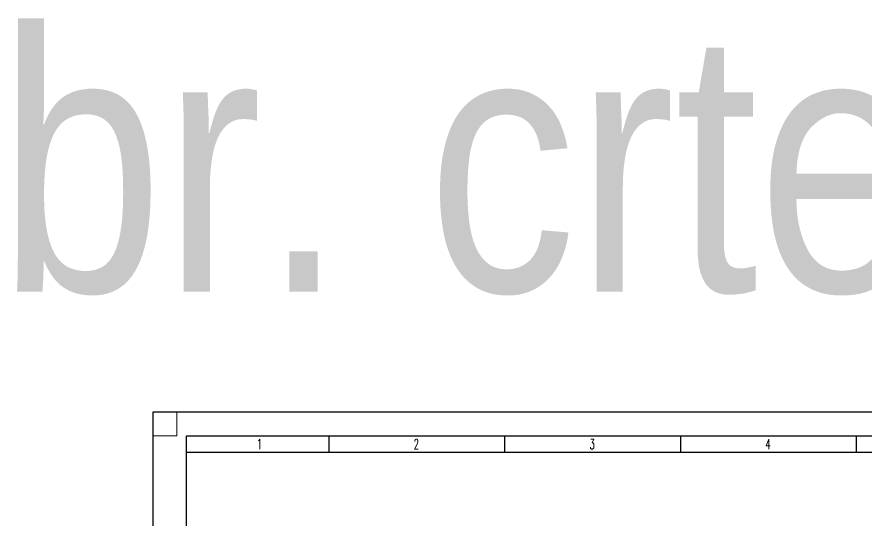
# Model space of a CAD drawing. Header units: millimetres. Extents: x 9130 to 9550, y -18883 to -17651.
# Drawn here: x 9289.62 to 9338.7, y -18017.55 to -17988.5 of the extents above; entities that cross this region are included whole.
import ezdxf

# ---------------------------------------------------------------- set-up
doc = ezdxf.new("R2010")
doc.units = ezdxf.units.MM
for name, color, linetype in [('00 uvodnice', 82, 'Continuous'), ('01-KOSTUR ORMARA', 7, 'Continuous'), ('OO cn60', 1, 'Continuous')]:
    doc.layers.add(name, color=color, linetype=linetype)
doc.styles.add('ARIAL NARROW', font='ARIALN.TTF')
doc.styles.add('simboli', font='symbol.ttf', dxfattribs={"width": 0.6, "height": 2.2})

# ---------------------------------------------------------------- blocks, each defined once
blk = doc.blocks.new('Zaglavlje A4 prazno-Sue')
at = {"color": 7, "true_color": 0xffffff}
blk.add_lwpolyline([(297, 0), (0, 0), (0, 210), (297, 210)], close=True, dxfattribs=at)
at = {"color": 7, "lineweight": 0, "true_color": 0xffffff}
blk.add_lwpolyline([(5, 205), (0, 205), (0, 210), (5, 210)], close=True, dxfattribs=at)
at = {"layer": '01-KOSTUR ORMARA'}
for p, q in [((36.96, 201.53), (36.96, 205)), ((73.93, 201.53), (73.93, 205)), ((110.89, 201.53), (110.89, 205)), ((147.86, 201.53), (147.86, 205))]:
    blk.add_line(p, q, dxfattribs=at)
blk.add_lwpolyline([(7, 205), (292, 205), (292, 5), (7, 5)], close=True, dxfattribs=at)
blk.add_lwpolyline([(7, 201.53), (288.53, 201.53), (288.53, 5)], dxfattribs=at)
at = {"layer": 'OO cn60', "color": 0, "linetype": 'Continuous', "char_height": 2.1214, "width": 5.8258, "attachment_point": 2, "style": 'simboli'}
for s, insert in [('{\\Fsimplex|c238;1}', (22.35, 204.3)), ('{\\Fsimplex|c238;2}', (55.31, 204.3)), ('{\\Fsimplex|c0;3}', (92.27, 204.3)), ('{\\Fsimplex|c238;4}', (129.24, 204.3))]:
    blk.add_mtext(s, dxfattribs=dict(at, insert=insert))

msp = doc.modelspace()

# ---------------------------------------------------------------- block references
at = {"xscale": 0.275, "yscale": 0.275, "zscale": 0.275}
msp.add_blockref('Zaglavlje A4 prazno-Sue', (9297.4933, -18069.0585), dxfattribs=at)

# ---------------------------------------------------------------- texts
at = {"layer": '00 uvodnice', "color": 1, "linetype": 'Continuous', "insert": (9338.6612, -17989.3731), "char_height": 15, "width": 136.718327, "attachment_point": 2, "style": 'ARIAL NARROW'}
msp.add_mtext('br. crteža 2/9', dxfattribs=at)

doc.saveas('drawing.dxf')
